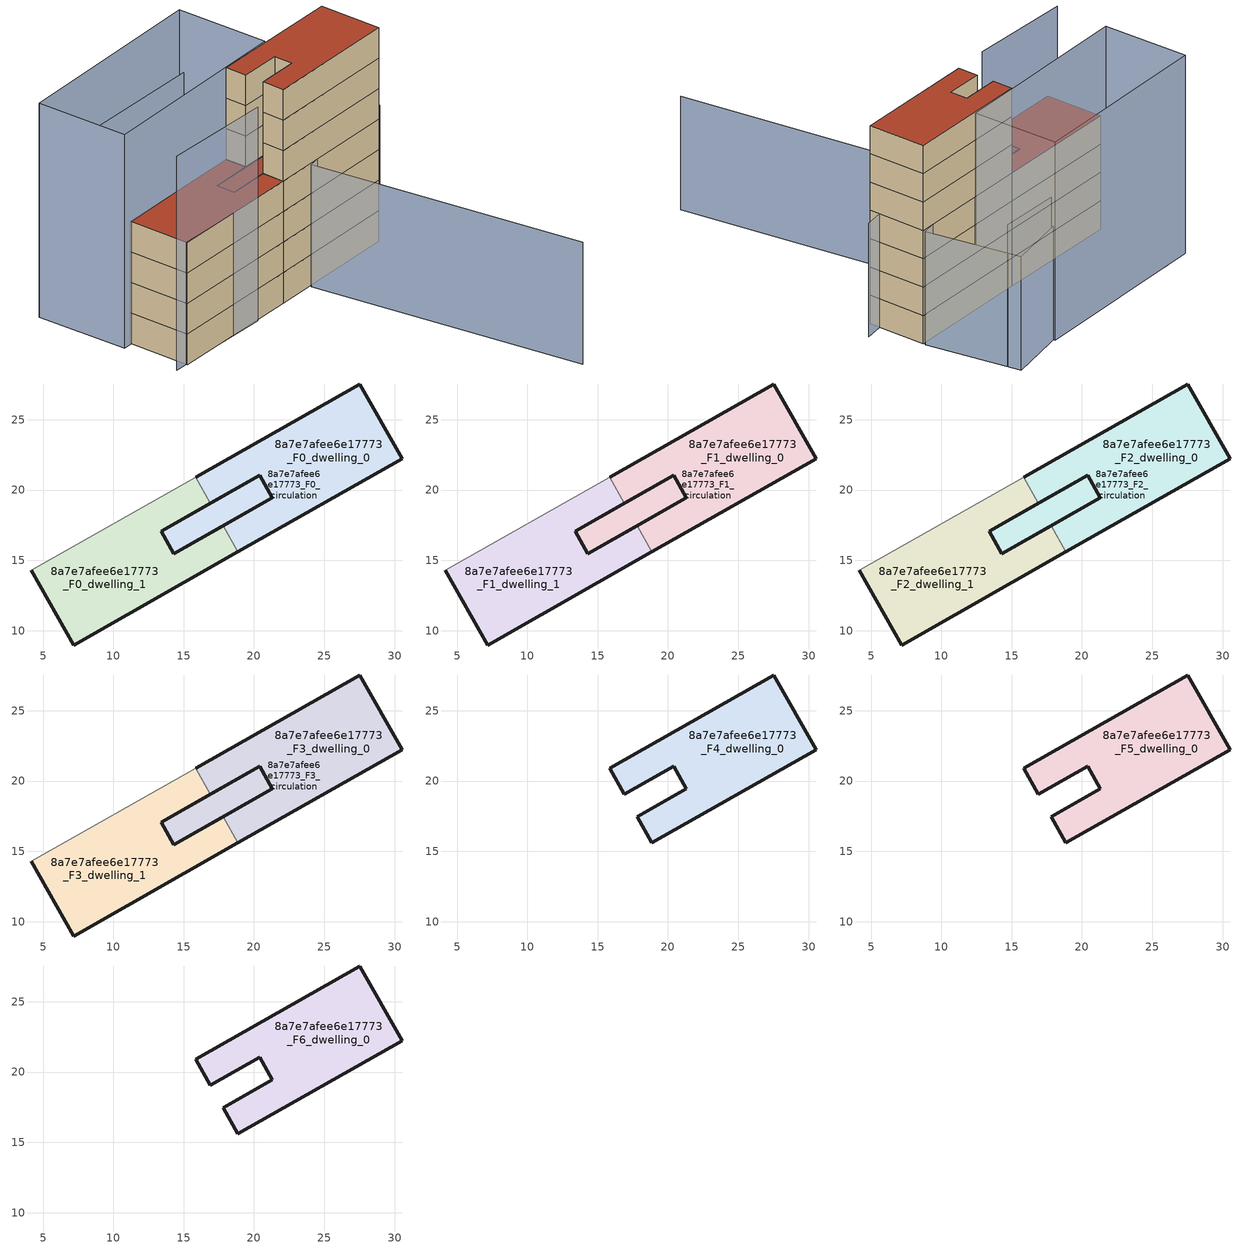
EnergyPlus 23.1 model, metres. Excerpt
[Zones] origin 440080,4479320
8a7e7afee6e17773_F0_dwelling_0
 floor ground (EU_floor_Construction): 20.4,21.05 21.31,19.45 17.81,17.46 14.3,15.48 13.4,17.08 16.9,19.06 19.15,20.34 z0; 27.52,27.55 30.55,22.21 18.86,15.6 17.81,17.46 21.31,19.45 20.4,21.05 19.15,20.34 16.9,19.06 15.84,20.93 z0
 wall outside (EU_wall_Construction): 16.9,19.06 20.4,21.05 21.31,19.45 17.81,17.46 / 18.86,15.6 30.55,22.21 27.52,27.55 15.84,20.93 z0:3
 wall to 8a7e7afee6e17773_F0_dwelling_1 (EU_wall_Construction): 15.84,20.93 16.9,19.06 / 17.81,17.46 18.86,15.6 z0:3
8a7e7afee6e17773_F0_dwelling_1
 floor ground (EU_floor_Construction): 16.9,19.06 13.4,17.08 14.3,15.48 17.81,17.46 18.86,15.6 7.19,8.98 4.16,14.31 15.84,20.93 z0
 wall outside (EU_wall_Construction): 4.16,14.31 7.19,8.98 18.86,15.6 / 17.81,17.46 14.3,15.48 13.4,17.08 16.9,19.06 z0:3
 wall adiabatic (EU_wall_Construction): 15.84,20.93 4.16,14.31 z0:3
8a7e7afee6e17773_F0_circulation
 floor ground (EU_floor_Construction): 20.4,21.05 21.31,19.45 17.81,17.46 14.3,15.48 13.4,17.08 16.9,19.06 19.15,20.34 z0; 27.52,27.55 30.55,22.21 18.86,15.6 17.81,17.46 21.31,19.45 20.4,21.05 19.15,20.34 16.9,19.06 15.84,20.93 z0
 wall outside (EU_wall_Construction): 13.4,17.08 14.3,15.48 21.31,19.45 20.4,21.05 13.4,17.08 z0:3
 roof outside (EU_floor_Construction): 30.55,22.21 27.52,27.55 15.84,20.93 16.9,19.06 19.15,20.34 20.4,21.05 21.31,19.45 17.81,17.46 18.86,15.6 z3
8a7e7afee6e17773_F1_dwelling_0
 floor to 8a7e7afee6e17773_F0_dwelling_0 (EU_floor_Construction): 27.52,27.55 30.55,22.21 18.86,15.6 17.81,17.46 21.31,19.45 20.4,21.05 16.9,19.06 15.84,20.93 z3
 floor to 8a7e7afee6e17773_F0_circulation (EU_floor_Construction): 20.4,21.05 21.31,19.45 17.81,17.46 14.3,15.48 13.4,17.08 16.9,19.06 19.15,20.34 z3
 wall outside (EU_wall_Construction): 16.9,19.06 20.4,21.05 21.31,19.45 17.81,17.46 / 18.86,15.6 30.55,22.21 27.52,27.55 15.84,20.93 z3:6
 wall to 8a7e7afee6e17773_F1_dwelling_1 (EU_wall_Construction): 15.84,20.93 16.9,19.06 / 17.81,17.46 18.86,15.6 z3:6
8a7e7afee6e17773_F1_dwelling_1
 floor to 8a7e7afee6e17773_F0_dwelling_1 (EU_floor_Construction): 16.9,19.06 13.4,17.08 14.3,15.48 17.81,17.46 18.86,15.6 7.19,8.98 4.16,14.31 15.84,20.93 z3
 wall outside (EU_wall_Construction): 4.16,14.31 7.19,8.98 18.86,15.6 / 17.81,17.46 14.3,15.48 13.4,17.08 16.9,19.06 z3:6
 wall adiabatic (EU_wall_Construction): 15.84,20.93 4.16,14.31 z3:6
8a7e7afee6e17773_F1_circulation
 floor outside (EU_floor_Construction): 27.52,27.55 30.55,22.21 18.86,15.6 17.81,17.46 21.31,19.45 20.4,21.05 19.15,20.34 17.21,19.24 16.9,19.06 15.84,20.93 z3; 20.4,21.05 21.31,19.45 17.81,17.46 14.3,15.48 13.4,17.08 16.9,19.06 17.21,19.24 19.15,20.34 z3
 wall outside (EU_wall_Construction): 13.4,17.08 14.3,15.48 21.31,19.45 20.4,21.05 13.4,17.08 z3:6
 roof outside (EU_floor_Construction): 30.55,22.21 27.52,27.55 15.84,20.93 16.9,19.06 19.15,20.34 20.4,21.05 21.31,19.45 17.81,17.46 18.86,15.6 z6
8a7e7afee6e17773_F2_dwelling_0
 floor to 8a7e7afee6e17773_F1_dwelling_0 (EU_floor_Construction): 27.52,27.55 30.55,22.21 18.86,15.6 17.81,17.46 21.31,19.45 20.4,21.05 16.9,19.06 15.84,20.93 z6
 floor to 8a7e7afee6e17773_F1_circulation (EU_floor_Construction): 20.4,21.05 21.31,19.45 17.81,17.46 14.3,15.48 13.4,17.08 16.9,19.06 19.15,20.34 z6
 wall outside (EU_wall_Construction): 16.9,19.06 20.4,21.05 21.31,19.45 17.81,17.46 / 18.86,15.6 30.55,22.21 27.52,27.55 15.84,20.93 z6:9
 wall to 8a7e7afee6e17773_F2_dwelling_1 (EU_wall_Construction): 15.84,20.93 16.9,19.06 / 17.81,17.46 18.86,15.6 z6:9
8a7e7afee6e17773_F2_dwelling_1
 floor to 8a7e7afee6e17773_F1_dwelling_1 (EU_floor_Construction): 16.9,19.06 13.4,17.08 14.3,15.48 17.81,17.46 18.86,15.6 7.19,8.98 4.16,14.31 15.84,20.93 z6
 wall outside (EU_wall_Construction): 4.16,14.31 7.19,8.98 18.86,15.6 / 17.81,17.46 14.3,15.48 13.4,17.08 16.9,19.06 z6:9
 wall adiabatic (EU_wall_Construction): 15.84,20.93 4.16,14.31 z6:9
8a7e7afee6e17773_F2_circulation
 floor outside (EU_floor_Construction): 27.52,27.55 30.55,22.21 18.86,15.6 17.81,17.46 21.31,19.45 20.4,21.05 19.15,20.34 17.21,19.24 16.9,19.06 15.84,20.93 z6; 20.4,21.05 21.31,19.45 17.81,17.46 14.3,15.48 13.4,17.08 16.9,19.06 17.21,19.24 19.15,20.34 z6
 wall outside (EU_wall_Construction): 13.4,17.08 14.3,15.48 21.31,19.45 20.4,21.05 13.4,17.08 z6:9
 roof outside (EU_floor_Construction): 30.55,22.21 27.52,27.55 15.84,20.93 16.9,19.06 19.15,20.34 20.4,21.05 21.31,19.45 17.81,17.46 18.86,15.6 z9
8a7e7afee6e17773_F3_dwelling_0
 floor to 8a7e7afee6e17773_F2_dwelling_0 (EU_floor_Construction): 27.52,27.55 30.55,22.21 18.86,15.6 17.81,17.46 21.31,19.45 20.4,21.05 16.9,19.06 15.84,20.93 z9
 floor to 8a7e7afee6e17773_F2_circulation (EU_floor_Construction): 20.4,21.05 21.31,19.45 17.81,17.46 14.3,15.48 13.4,17.08 16.9,19.06 19.15,20.34 z9
 wall outside (EU_wall_Construction): 16.9,19.06 20.4,21.05 21.31,19.45 17.81,17.46 / 18.86,15.6 30.55,22.21 27.52,27.55 15.84,20.93 z9:12
 wall to 8a7e7afee6e17773_F3_dwelling_1 (EU_wall_Construction): 15.84,20.93 16.9,19.06 / 17.81,17.46 18.86,15.6 z9:12
 roof outside (EU_floor_Construction): 21.31,19.45 20.4,21.05 19.15,20.34 16.9,19.06 13.4,17.08 14.3,15.48 17.81,17.46 z12
8a7e7afee6e17773_F3_dwelling_1
 floor to 8a7e7afee6e17773_F2_dwelling_1 (EU_floor_Construction): 16.9,19.06 13.4,17.08 14.3,15.48 17.81,17.46 18.86,15.6 7.19,8.98 4.16,14.31 15.84,20.93 z9
 wall outside (EU_wall_Construction): 4.16,14.31 7.19,8.98 18.86,15.6 / 17.81,17.46 14.3,15.48 13.4,17.08 16.9,19.06 z9:12
 wall adiabatic (EU_wall_Construction): 15.84,20.93 4.16,14.31 z9:12
 roof outside (EU_roof_Construction): 18.86,15.6 17.81,17.46 14.3,15.48 13.4,17.08 16.9,19.06 15.84,20.93 4.16,14.31 7.19,8.98 z12
8a7e7afee6e17773_F3_circulation
 floor outside (EU_floor_Construction): 27.52,27.55 30.55,22.21 18.86,15.6 17.81,17.46 21.31,19.45 20.4,21.05 19.15,20.34 17.21,19.24 16.9,19.06 15.84,20.93 z9; 20.4,21.05 21.31,19.45 17.81,17.46 14.3,15.48 13.4,17.08 16.9,19.06 17.21,19.24 19.15,20.34 z9
 wall outside (EU_wall_Construction): 13.4,17.08 14.3,15.48 21.31,19.45 20.4,21.05 13.4,17.08 z9:12
 roof outside (EU_roof_Construction): 30.55,22.21 27.52,27.55 15.84,20.93 16.9,19.06 19.15,20.34 20.4,21.05 21.31,19.45 17.81,17.46 18.86,15.6 z12; 21.31,19.45 20.4,21.05 19.15,20.34 16.9,19.06 13.4,17.08 14.3,15.48 17.81,17.46 z12
8a7e7afee6e17773_F4_dwelling_0
 floor to 8a7e7afee6e17773_F3_dwelling_0 (EU_floor_Construction): 27.52,27.55 30.55,22.21 18.86,15.6 17.81,17.46 21.31,19.45 20.4,21.05 16.9,19.06 15.84,20.93 z12
 wall outside (EU_wall_Construction): 27.52,27.55 15.84,20.93 16.9,19.06 20.4,21.05 21.31,19.45 17.81,17.46 18.86,15.6 30.55,22.21 27.52,27.55 z12:15
8a7e7afee6e17773_F5_dwelling_0
 floor to 8a7e7afee6e17773_F4_dwelling_0 (EU_floor_Construction): 27.52,27.55 30.55,22.21 18.86,15.6 17.81,17.46 21.31,19.45 20.4,21.05 16.9,19.06 15.84,20.93 z15
 wall outside (EU_wall_Construction): 27.52,27.55 15.84,20.93 16.9,19.06 20.4,21.05 21.31,19.45 17.81,17.46 18.86,15.6 30.55,22.21 27.52,27.55 z15:18
8a7e7afee6e17773_F6_dwelling_0
 floor to 8a7e7afee6e17773_F5_dwelling_0 (EU_floor_Construction): 27.52,27.55 30.55,22.21 18.86,15.6 17.81,17.46 21.31,19.45 20.4,21.05 16.9,19.06 15.84,20.93 z18
 wall outside (EU_wall_Construction): 27.52,27.55 15.84,20.93 16.9,19.06 20.4,21.05 21.31,19.45 17.81,17.46 18.86,15.6 30.55,22.21 27.52,27.55 z18:21
 roof outside (EU_roof_Construction): 30.55,22.21 27.52,27.55 15.84,20.93 16.9,19.06 20.4,21.05 21.31,19.45 17.81,17.46 18.86,15.6 z21
shading: 38.3,-4.09 22.17,17.26 / 22.17,17.26 31.58,24.37 / 21.1,35.54 27.41,27.81 / 27.41,27.81 21.44,22.93 / 21.44,22.93 15.12,30.66 / 15.12,30.66 21.1,35.54 z0:12; 6.03,8.53 15.69,13.64 / 20.68,23.88 3.37,13.7 / 3.37,13.7 -1.22,21.51 / -1.22,21.51 16.09,31.69 / 16.09,31.69 20.68,23.88 z0:21; 21.99,34.43 1.12,22.89 z0:15
[Building]
EU S2 Campaign: North Axis=0; Terrain=City; Solar Distribution=FullExterior
[Site:Location]
Madrid: Latitude=40.5; Longitude=-3.5; Time Zone=1; Elevation=609
[SizingPeriod:WeatherFileDays]
AnnualSizingPeriod: Begin Month=1; Begin Day of Month=1; End Month=12; End Day of Month=31; Day of Week for Start Day=Monday; Use Weather File Daylight Saving Period=No; Use Weather File Rain and Snow Indicators=No
[MATERIAL]
EU_InternalMass_Material: Roughness=MediumRough; Thickness=0.1; Conductivity=1; Density=1800; Specific Heat=900; Thermal Absorptance=0.9; Solar Absorptance=0.7; Visible Absorptance=0.7
[MATERIAL:NOMASS] Roughness=MediumRough; Thermal Absorptance=0.9; Solar Absorptance=0.7; Visible Absorptance=0.7
Name | Thermal Resistance
EU_wall_NoMass | 1.60022
EU_roof_NoMass | 1.57597
EU_floor_NoMass | 0.470652
[CONSTRUCTION]
EU_wall_Construction: EU_wall_NoMass
EU_roof_Construction: EU_roof_NoMass
EU_floor_Construction: EU_floor_NoMass
EU_InternalMass_Construction: EU_InternalMass_Material
[ZONE] Type=1; Multiplier=1; Ceiling Height=autocalculate; Floor Area=autocalculate; Part of Total Floor Area=Yes
Name | Volume
8a7e7afee6e17773_F0_dwelling_0; 8a7e7afee6e17773_F1_dwelling_0; 8a7e7afee6e17773_F2_dwelling_0; 8a7e7afee6e17773_F3_dwelling_0; 8a7e7afee6e17773_F0_circulation; 8a7e7afee6e17773_F1_circulation; 8a7e7afee6e17773_F2_circulation; 8a7e7afee6e17773_F3_circulation | 269.101
8a7e7afee6e17773_F4_dwelling_0; 8a7e7afee6e17773_F5_dwelling_0; 8a7e7afee6e17773_F6_dwelling_0 | 224.662
8a7e7afee6e17773_F0_dwelling_1; 8a7e7afee6e17773_F1_dwelling_1; 8a7e7afee6e17773_F2_dwelling_1; 8a7e7afee6e17773_F3_dwelling_1 | 224.663
[INTERNALMASS] Construction=EU_InternalMass_Construction
Name | Zone or ZoneList | Surface Area
8a7e7afee6e17773_F0_dwelling_0_EU_InternalMass | 8a7e7afee6e17773_F0_dwelling_0 | 74.8877
8a7e7afee6e17773_F0_dwelling_1_EU_InternalMass | 8a7e7afee6e17773_F0_dwelling_1 | 74.8877
8a7e7afee6e17773_F1_dwelling_0_EU_InternalMass | 8a7e7afee6e17773_F1_dwelling_0 | 74.8877
8a7e7afee6e17773_F1_dwelling_1_EU_InternalMass | 8a7e7afee6e17773_F1_dwelling_1 | 74.8877
8a7e7afee6e17773_F2_dwelling_0_EU_InternalMass | 8a7e7afee6e17773_F2_dwelling_0 | 74.8877
8a7e7afee6e17773_F2_dwelling_1_EU_InternalMass | 8a7e7afee6e17773_F2_dwelling_1 | 74.8877
8a7e7afee6e17773_F3_dwelling_0_EU_InternalMass | 8a7e7afee6e17773_F3_dwelling_0 | 74.8877
8a7e7afee6e17773_F3_dwelling_1_EU_InternalMass | 8a7e7afee6e17773_F3_dwelling_1 | 74.8877
8a7e7afee6e17773_F4_dwelling_0_EU_InternalMass | 8a7e7afee6e17773_F4_dwelling_0 | 164.612
8a7e7afee6e17773_F5_dwelling_0_EU_InternalMass | 8a7e7afee6e17773_F5_dwelling_0 | 164.612
8a7e7afee6e17773_F6_dwelling_0_EU_InternalMass | 8a7e7afee6e17773_F6_dwelling_0 | 164.612
[OTHEREQUIPMENT] Fuel Type=Electricity; Design Level Calculation Method=Watts/Area; Power per Zone Floor Area=1; Fraction Latent=0; Fraction Radiant=0; Fraction Lost=0; Carbon Dioxide Generation Rate=0; EndUse Subcategory=EU_Step8_InternalGains
Name | Zone or ZoneList or Space or SpaceList | Schedule
EU_Step8_InternalGain_8a7e7afee6e17773_F0_dwelling_0_f000 | 8a7e7afee6e17773_F0_dwelling_0 | EU_Step8_GainSchedule_8a7e7afee6e17773_F0_dwelling_0_f000
EU_Step8_InternalGain_8a7e7afee6e17773_F0_dwelling_1_f000 | 8a7e7afee6e17773_F0_dwelling_1 | EU_Step8_GainSchedule_8a7e7afee6e17773_F0_dwelling_1_f000
EU_Step8_InternalGain_8a7e7afee6e17773_F1_dwelling_0_f000 | 8a7e7afee6e17773_F1_dwelling_0 | EU_Step8_GainSchedule_8a7e7afee6e17773_F1_dwelling_0_f000
EU_Step8_InternalGain_8a7e7afee6e17773_F1_dwelling_1_f000 | 8a7e7afee6e17773_F1_dwelling_1 | EU_Step8_GainSchedule_8a7e7afee6e17773_F1_dwelling_1_f000
EU_Step8_InternalGain_8a7e7afee6e17773_F2_dwelling_0_f000 | 8a7e7afee6e17773_F2_dwelling_0 | EU_Step8_GainSchedule_8a7e7afee6e17773_F2_dwelling_0_f000
EU_Step8_InternalGain_8a7e7afee6e17773_F2_dwelling_1_f000 | 8a7e7afee6e17773_F2_dwelling_1 | EU_Step8_GainSchedule_8a7e7afee6e17773_F2_dwelling_1_f000
EU_Step8_InternalGain_8a7e7afee6e17773_F3_dwelling_0_f000 | 8a7e7afee6e17773_F3_dwelling_0 | EU_Step8_GainSchedule_8a7e7afee6e17773_F3_dwelling_0_f000
EU_Step8_InternalGain_8a7e7afee6e17773_F3_dwelling_1_f000 | 8a7e7afee6e17773_F3_dwelling_1 | EU_Step8_GainSchedule_8a7e7afee6e17773_F3_dwelling_1_f000
EU_Step8_InternalGain_8a7e7afee6e17773_F4_dwelling_0_f000 | 8a7e7afee6e17773_F4_dwelling_0 | EU_Step8_GainSchedule_8a7e7afee6e17773_F4_dwelling_0_f000
EU_Step8_InternalGain_8a7e7afee6e17773_F5_dwelling_0_f000 | 8a7e7afee6e17773_F5_dwelling_0 | EU_Step8_GainSchedule_8a7e7afee6e17773_F5_dwelling_0_f000
EU_Step8_InternalGain_8a7e7afee6e17773_F6_dwelling_0_f000 | 8a7e7afee6e17773_F6_dwelling_0 | EU_Step8_GainSchedule_8a7e7afee6e17773_F6_dwelling_0_f000
[ZONEINFILTRATION:DESIGNFLOWRATE] Schedule=EU_AlwaysOn; Design Flow Rate Calculation Method=Flow/Area; Flow Rate per Floor Area=0.0005; Constant Term Coefficient=1; Temperature Term Coefficient=0; Velocity Term Coefficient=0; Velocity Squared Term Coefficient=0
Name | Zone or ZoneList or Space or SpaceList
EU_Circulation_Infiltration_8a7e7afee6e17773_F0_circulation | 8a7e7afee6e17773_F0_circulation
EU_Circulation_Infiltration_8a7e7afee6e17773_F1_circulation | 8a7e7afee6e17773_F1_circulation
EU_Circulation_Infiltration_8a7e7afee6e17773_F2_circulation | 8a7e7afee6e17773_F2_circulation
EU_Circulation_Infiltration_8a7e7afee6e17773_F3_circulation | 8a7e7afee6e17773_F3_circulation
[ZONEVENTILATION:DESIGNFLOWRATE] Schedule=EU_AlwaysOn; Design Flow Rate Calculation Method=AirChanges/Hour; Air Changes per Hour=0.480704; Ventilation Type=Natural; Fan Pressure Rise=0; Fan Total Efficiency=1; Constant Term Coefficient=1; Temperature Term Coefficient=0; Velocity Term Coefficient=0; Velocity Squared Term Coefficient=0; Minimum Indoor Temperature=-100; Maximum Indoor Temperature=100; Delta Temperature=-100; Minimum Outdoor Temperature=-100; Maximum Outdoor Temperature=100; Maximum Wind Speed=40
Name | Zone or ZoneList or Space or SpaceList
EU_ConstantAir_8a7e7afee6e17773_F0_dwelling_0 | 8a7e7afee6e17773_F0_dwelling_0
EU_ConstantAir_8a7e7afee6e17773_F0_dwelling_1 | 8a7e7afee6e17773_F0_dwelling_1
EU_ConstantAir_8a7e7afee6e17773_F1_dwelling_0 | 8a7e7afee6e17773_F1_dwelling_0
EU_ConstantAir_8a7e7afee6e17773_F1_dwelling_1 | 8a7e7afee6e17773_F1_dwelling_1
EU_ConstantAir_8a7e7afee6e17773_F2_dwelling_0 | 8a7e7afee6e17773_F2_dwelling_0
EU_ConstantAir_8a7e7afee6e17773_F2_dwelling_1 | 8a7e7afee6e17773_F2_dwelling_1
EU_ConstantAir_8a7e7afee6e17773_F3_dwelling_0 | 8a7e7afee6e17773_F3_dwelling_0
EU_ConstantAir_8a7e7afee6e17773_F3_dwelling_1 | 8a7e7afee6e17773_F3_dwelling_1
EU_ConstantAir_8a7e7afee6e17773_F4_dwelling_0 | 8a7e7afee6e17773_F4_dwelling_0
EU_ConstantAir_8a7e7afee6e17773_F5_dwelling_0 | 8a7e7afee6e17773_F5_dwelling_0
EU_ConstantAir_8a7e7afee6e17773_F6_dwelling_0 | 8a7e7afee6e17773_F6_dwelling_0
[HVACTEMPLATE:THERMOSTAT] Constant Heating Setpoint=20; Constant Cooling Setpoint=50
EU_HeatOnly_8a7e7afee6e17773_F0_dwelling_0; EU_HeatOnly_8a7e7afee6e17773_F0_dwelling_1; EU_HeatOnly_8a7e7afee6e17773_F1_dwelling_0; EU_HeatOnly_8a7e7afee6e17773_F1_dwelling_1; EU_HeatOnly_8a7e7afee6e17773_F2_dwelling_0; EU_HeatOnly_8a7e7afee6e17773_F2_dwelling_1; EU_HeatOnly_8a7e7afee6e17773_F3_dwelling_0; EU_HeatOnly_8a7e7afee6e17773_F3_dwelling_1; EU_HeatOnly_8a7e7afee6e17773_F4_dwelling_0; EU_HeatOnly_8a7e7afee6e17773_F5_dwelling_0; EU_HeatOnly_8a7e7afee6e17773_F6_dwelling_0
[HVACTEMPLATE:ZONE:IDEALLOADSAIRSYSTEM] System Availability Schedule=EU_AlwaysOn; Maximum Heating Supply Air Temperature=50; Minimum Cooling Supply Air Temperature=13; Maximum Heating Supply Air Humidity Ratio=0.0156; Minimum Cooling Supply Air Humidity Ratio=0.0077; Heating Limit=NoLimit; Cooling Limit=NoLimit; Heating Availability Schedule=EU_AlwaysOn; Cooling Availability Schedule=EU_CoolingOff; Dehumidification Control Type=ConstantSensibleHeatRatio; Cooling Sensible Heat Ratio=0.7; Dehumidification Setpoint=60; Humidification Control Type=None; Humidification Setpoint=30; Outdoor Air Method=None; Outdoor Air Flow Rate per Person=0.00944; Outdoor Air Flow Rate per Zone Floor Area=0; Outdoor Air Flow Rate per Zone=0; Demand Controlled Ventilation Type=None; Outdoor Air Economizer Type=NoEconomizer; Heat Recovery Type=None; Sensible Heat Recovery Effectiveness=0.7; Latent Heat Recovery Effectiveness=0.65
Name | Template Thermostat
8a7e7afee6e17773_F0_dwelling_0 | EU_HeatOnly_8a7e7afee6e17773_F0_dwelling_0
8a7e7afee6e17773_F0_dwelling_1 | EU_HeatOnly_8a7e7afee6e17773_F0_dwelling_1
8a7e7afee6e17773_F1_dwelling_0 | EU_HeatOnly_8a7e7afee6e17773_F1_dwelling_0
8a7e7afee6e17773_F1_dwelling_1 | EU_HeatOnly_8a7e7afee6e17773_F1_dwelling_1
8a7e7afee6e17773_F2_dwelling_0 | EU_HeatOnly_8a7e7afee6e17773_F2_dwelling_0
8a7e7afee6e17773_F2_dwelling_1 | EU_HeatOnly_8a7e7afee6e17773_F2_dwelling_1
8a7e7afee6e17773_F3_dwelling_0 | EU_HeatOnly_8a7e7afee6e17773_F3_dwelling_0
8a7e7afee6e17773_F3_dwelling_1 | EU_HeatOnly_8a7e7afee6e17773_F3_dwelling_1
8a7e7afee6e17773_F4_dwelling_0 | EU_HeatOnly_8a7e7afee6e17773_F4_dwelling_0
8a7e7afee6e17773_F5_dwelling_0 | EU_HeatOnly_8a7e7afee6e17773_F5_dwelling_0
8a7e7afee6e17773_F6_dwelling_0 | EU_HeatOnly_8a7e7afee6e17773_F6_dwelling_0
[SIZING:ZONE] Zone Cooling Design Supply Air Temperature Input Method=SupplyAirTemperature; Zone Cooling Design Supply Air Temperature=13; Zone Heating Design Supply Air Temperature Input Method=SupplyAirTemperature; Zone Heating Design Supply Air Temperature=50; Zone Cooling Design Supply Air Humidity Ratio=0.008; Zone Heating Design Supply Air Humidity Ratio=0.008; Cooling Design Air Flow Method=DesignDay; Cooling Design Air Flow Rate=0; Cooling Minimum Air Flow per Zone Floor Area=0.000762; Cooling Minimum Air Flow=0; Cooling Minimum Air Flow Fraction=0.2; Heating Design Air Flow Method=DesignDay; Heating Design Air Flow Rate=0; Heating Maximum Air Flow per Zone Floor Area=0.002032; Heating Maximum Air Flow=0.141576; Heating Maximum Air Flow Fraction=0.3; Account for Dedicated Outdoor Air System=No; Dedicated Outdoor Air System Control Strategy=NeutralSupplyAir; Dedicated Outdoor Air Low Setpoint Temperature for Design=autosize; Dedicated Outdoor Air High Setpoint Temperature for Design=autosize; Zone Load Sizing Method=Sensible Load Only No Latent Load; Zone Latent Cooling Design Supply Air Humidity Ratio Input Method=HumidityRatioDifference; Zone Cooling Design Supply Air Humidity Ratio Difference=0.005; Zone Latent Heating Design Supply Air Humidity Ratio Input Method=HumidityRatioDifference; Zone Humidification Design Supply Air Humidity Ratio Difference=0.005
8a7e7afee6e17773_F0_dwelling_0; 8a7e7afee6e17773_F0_dwelling_1; 8a7e7afee6e17773_F1_dwelling_0; 8a7e7afee6e17773_F1_dwelling_1; 8a7e7afee6e17773_F2_dwelling_0; 8a7e7afee6e17773_F2_dwelling_1; 8a7e7afee6e17773_F3_dwelling_0; 8a7e7afee6e17773_F3_dwelling_1; 8a7e7afee6e17773_F4_dwelling_0; 8a7e7afee6e17773_F5_dwelling_0; 8a7e7afee6e17773_F6_dwelling_0
[SCHEDULE:CONSTANT]
Name | Hourly Value
EU_AlwaysOn | 1
EU_CoolingOff | 0
[SCHEDULE:FILE] Column Number=1; Rows to Skip at Top=0; Number of Hours of Data=8760; Column Separator=Comma; Interpolate to Timestep=No; Minutes per Item=60; Adjust Schedule for Daylight Savings=Yes
Name | File
EU_Step8_GainSchedule_8a7e7afee6e17773_F0_dwelling_0_f000 | ../../schedules/8a7e7afee6e17773/8a7e7afee6e17773_F0_dwelling_0_f000_gain.csv
EU_Step8_GainSchedule_8a7e7afee6e17773_F0_dwelling_1_f000 | ../../schedules/8a7e7afee6e17773/8a7e7afee6e17773_F0_dwelling_1_f000_gain.csv
EU_Step8_GainSchedule_8a7e7afee6e17773_F1_dwelling_0_f000 | ../../schedules/8a7e7afee6e17773/8a7e7afee6e17773_F1_dwelling_0_f000_gain.csv
EU_Step8_GainSchedule_8a7e7afee6e17773_F1_dwelling_1_f000 | ../../schedules/8a7e7afee6e17773/8a7e7afee6e17773_F1_dwelling_1_f000_gain.csv
EU_Step8_GainSchedule_8a7e7afee6e17773_F2_dwelling_0_f000 | ../../schedules/8a7e7afee6e17773/8a7e7afee6e17773_F2_dwelling_0_f000_gain.csv
EU_Step8_GainSchedule_8a7e7afee6e17773_F2_dwelling_1_f000 | ../../schedules/8a7e7afee6e17773/8a7e7afee6e17773_F2_dwelling_1_f000_gain.csv
EU_Step8_GainSchedule_8a7e7afee6e17773_F3_dwelling_0_f000 | ../../schedules/8a7e7afee6e17773/8a7e7afee6e17773_F3_dwelling_0_f000_gain.csv
EU_Step8_GainSchedule_8a7e7afee6e17773_F3_dwelling_1_f000 | ../../schedules/8a7e7afee6e17773/8a7e7afee6e17773_F3_dwelling_1_f000_gain.csv
EU_Step8_GainSchedule_8a7e7afee6e17773_F4_dwelling_0_f000 | ../../schedules/8a7e7afee6e17773/8a7e7afee6e17773_F4_dwelling_0_f000_gain.csv
EU_Step8_GainSchedule_8a7e7afee6e17773_F5_dwelling_0_f000 | ../../schedules/8a7e7afee6e17773/8a7e7afee6e17773_F5_dwelling_0_f000_gain.csv
EU_Step8_GainSchedule_8a7e7afee6e17773_F6_dwelling_0_f000 | ../../schedules/8a7e7afee6e17773/8a7e7afee6e17773_F6_dwelling_0_f000_gain.csv
